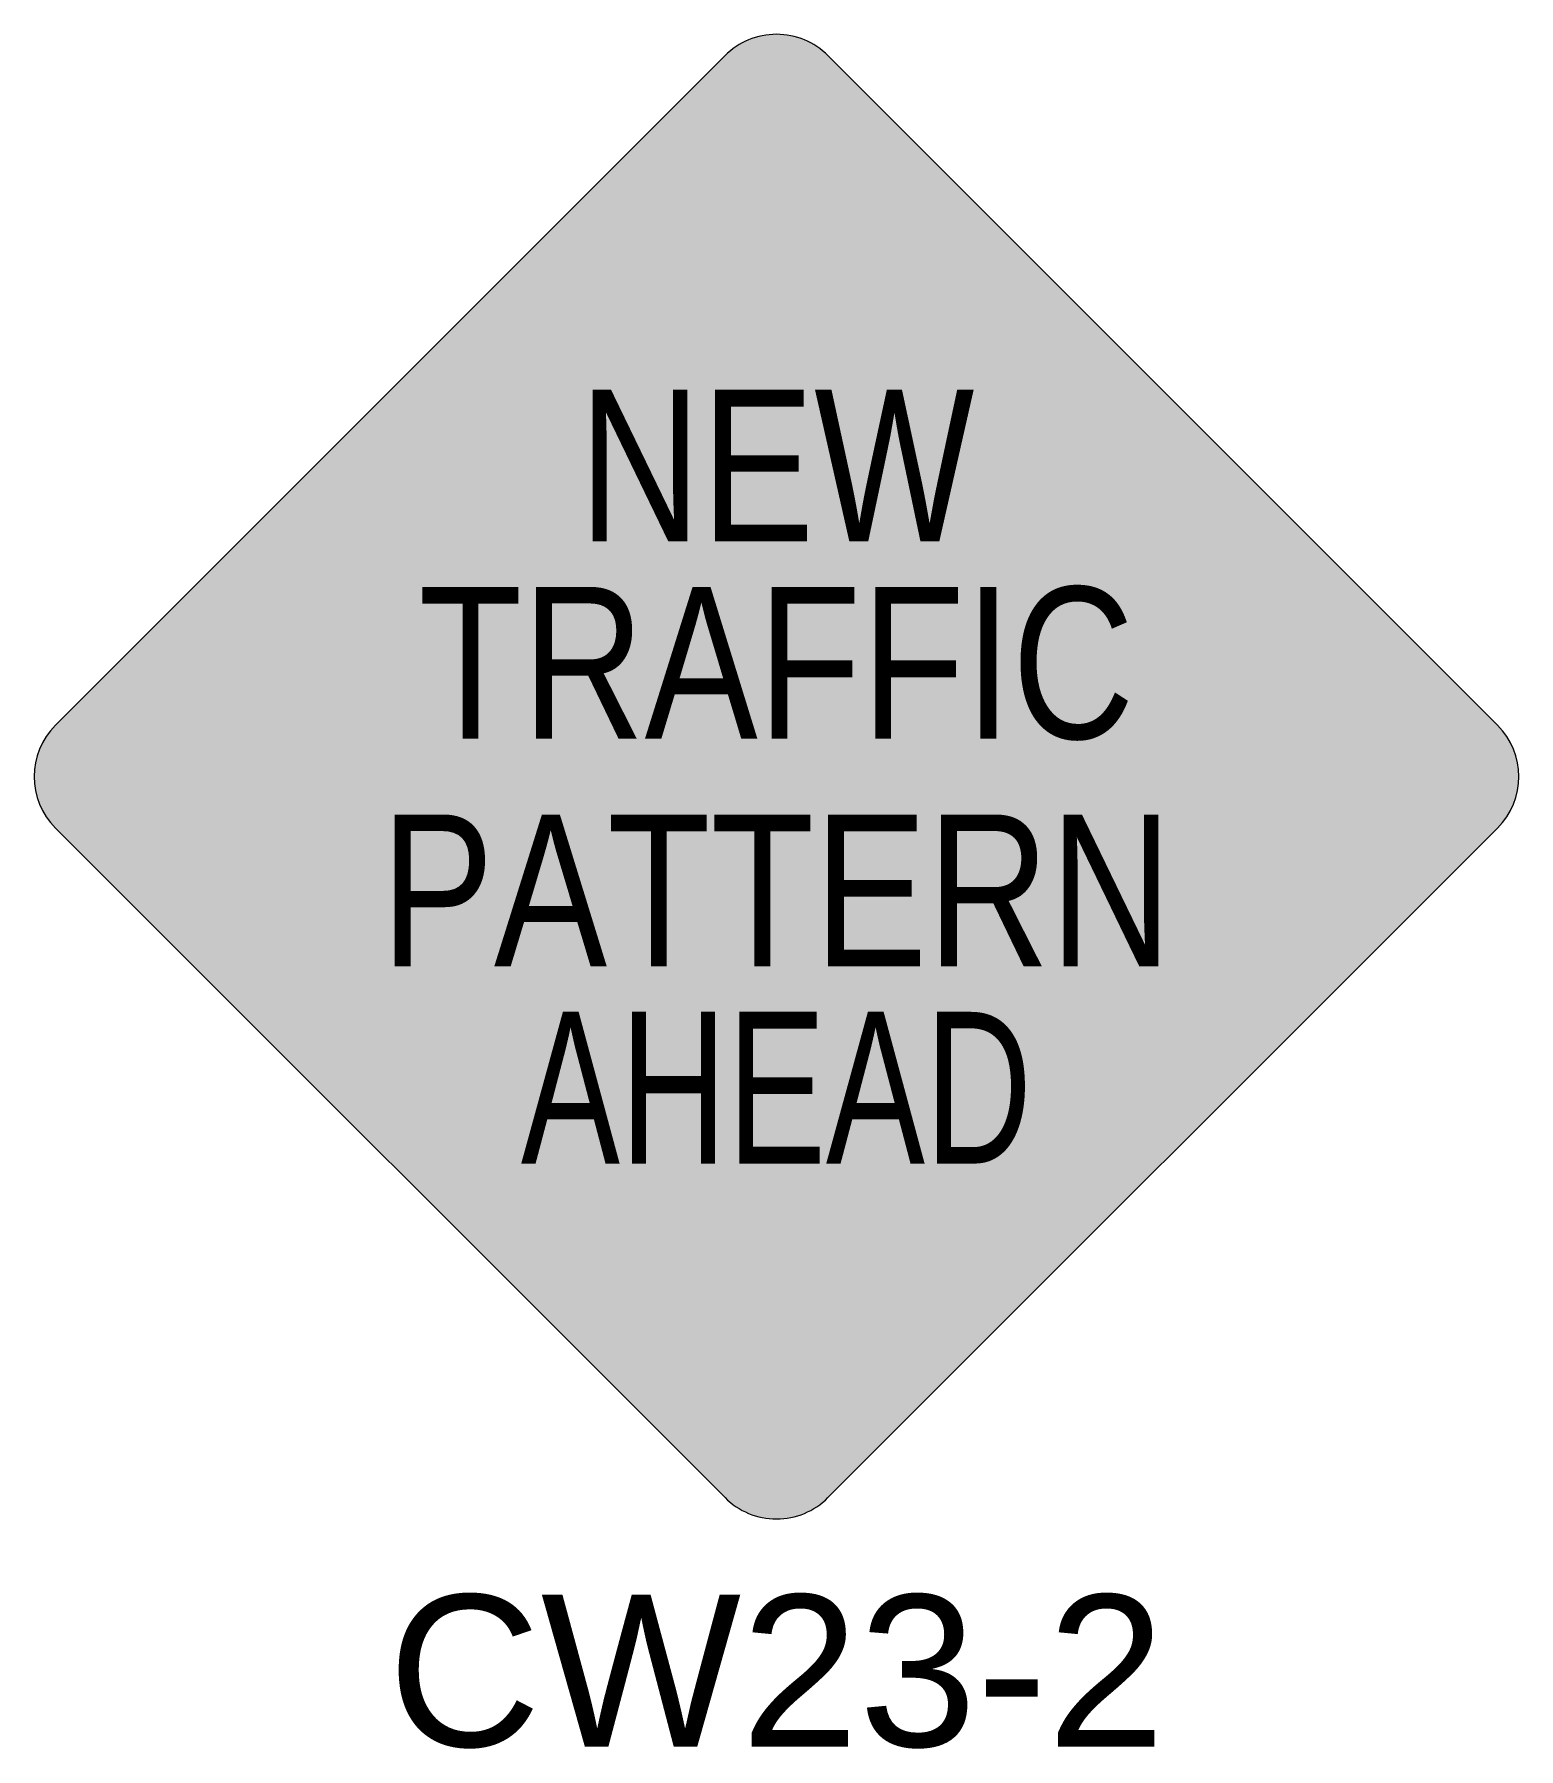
# Model space of a CAD drawing. Extents: x -0.49 to 0.49, y -0.64 to 0.49.
import ezdxf
from ezdxf.enums import TextEntityAlignment as Align

# ---------------------------------------------------------------- set-up
doc = ezdxf.new("R2010")
doc.units = 0
doc.header["$LTSCALE"] = 0.01
doc.header["$MEASUREMENT"] = 0
for name, color, linetype, lineweight in [('C-TRAF-CTRL-MTCD-IDEN', 7, 'Continuous', 20), ('C-TRAF-CTRL-MTCD-PATT-BLCK', 250, 'Continuous', 20), ('C-TRAF-CTRL-MTCD-PATT-ORNG', 30, 'Continuous', 20)]:
    doc.layers.add(name, color=color, linetype=linetype, lineweight=lineweight)
doc.styles.add('COA', font='arial.ttf')

msp = doc.modelspace()

# ---------------------------------------------------------------- hatches: boundary and pattern name
at = {"layer": 'C-TRAF-CTRL-MTCD-PATT-BLCK', "lineweight": 0}
h = msp.add_hatch(color=256, dxfattribs=at)
h.paths.add_polyline_path([(0.02545584408543659, -0.4666904755579622), (0.4666904755172318, -0.02545584410232507, 0.414213562373095), (0.4666904755410738, 0.02545584417648492), (0.02545584408543659, 0.4666904755844385, 0.414213562373095), (-0.0254558441456898, 0.4666904755844385), (-0.466690475601327, 0.0254558441288011, 0.414213562373095), (-0.466690475601327, -0.02545584410232507), (-0.0254558441456898, -0.4666904755579622, 0.414213562373095)])
h.paths.add_polyline_path([(0.0113137084656792, -0.4525483399382049), (0.4525483398974747, -0.01131370848256779, 0.414213562373095), (0.4525483399213164, 0.01131370855672763), (0.0113137084656792, 0.4525483399646808, 0.414213562373095), (-0.01131370852593241, 0.4525483399646808), (-0.4525483399815698, 0.01131370850904396, 0.414213562373095), (-0.4525483399815698, -0.01131370848256779), (-0.01131370852593241, -0.4525483399382049, 0.414213562373095)], flags=16)
at = {"layer": 'C-TRAF-CTRL-MTCD-PATT-ORNG', "lineweight": 0}
h = msp.add_hatch(color=256, dxfattribs=at)
h.dxf.hatch_style = 1
edge = h.paths.add_edge_path()
edge.add_line((-0.4751757568415279, 0.03394112538172969), (-0.03394112530378168, 0.4751757569433176))
edge.add_arc((1.844500044967389e-10, 0.4412346314563576), 0.04799999998676521, 44.99999999892668, 135.0000000010733, ccw=False)
edge.add_line((0.03394112567268192, 0.4751757569433177), (0.4751757570196932, 0.03394112559630647))
edge.add_arc((0.4412346315308258, 1.080748290860356e-10), 0.0479999999881139, -44.9999999994634, 44.999999999463284, ccw=False)
edge.add_line((0.4751757570196932, -0.03394112538015691), (0.033941125481947, -0.4751757569417449))
edge.add_arc((-6.284786024934874e-12, -0.4412346314535131), 0.04799999998766434, 225, 315, ccw=False)
edge.add_line((-0.03394112549451649, -0.4751757569417447), (-0.4751757568415279, -0.03394112559473345))
edge.add_arc((-0.4412346313526604, -1.065019006318835e-10), 0.04799999998811386, 135.0000000005366, 224.9999999994634, ccw=False)

# ---------------------------------------------------------------- linework, layer by layer
at = {"layer": 'C-TRAF-CTRL-MTCD-PATT-BLCK', "lineweight": 0, "flags": 128}
msp.add_lwpolyline([(0.03394112548113274, -0.4751757569420821), (0.4751757569129282, -0.03394112548644479, 0.414213562373095), (0.4751757569367699, 0.03394112553607392), (0.03394112548113274, 0.4751757569440274, 0.414213562373095), (-0.03394112549370231, 0.4751757569440274), (-0.4751757569493396, 0.03394112548839019, 0.414213562373095), (-0.4751757569493396, -0.03394112548644479), (-0.03394112549370231, -0.4751757569420821, 0.414213562373095)], format="xyb", close=True, dxfattribs=at)

# ---------------------------------------------------------------- texts
at = {"layer": 'C-TRAF-CTRL-MTCD-IDEN', "lineweight": 0, "style": 'COA'}
msp.add_text('CW23-2', height=0.09999999998574781, dxfattribs=at).set_placement((-6.284794842391825e-12, -0.5392346314411777), align=Align.TOP_CENTER)
at = {"layer": 'C-TRAF-CTRL-MTCD-PATT-BLCK', "lineweight": 0, "style": 'COA'}
for s, width, p in [('NEW', 0.8, (0, 0.205)), ('TRAFFIC', 0.8, (0, 0.075)), ('PATTERN', 0.8, (0, -0.075)), ('AHEAD', 0.7, (0, -0.205))]:
    msp.add_text(s, height=0.09999999998569503, dxfattribs=dict(at, width=width)).set_placement(p, align=Align.MIDDLE_CENTER)

doc.saveas('drawing.dxf')
